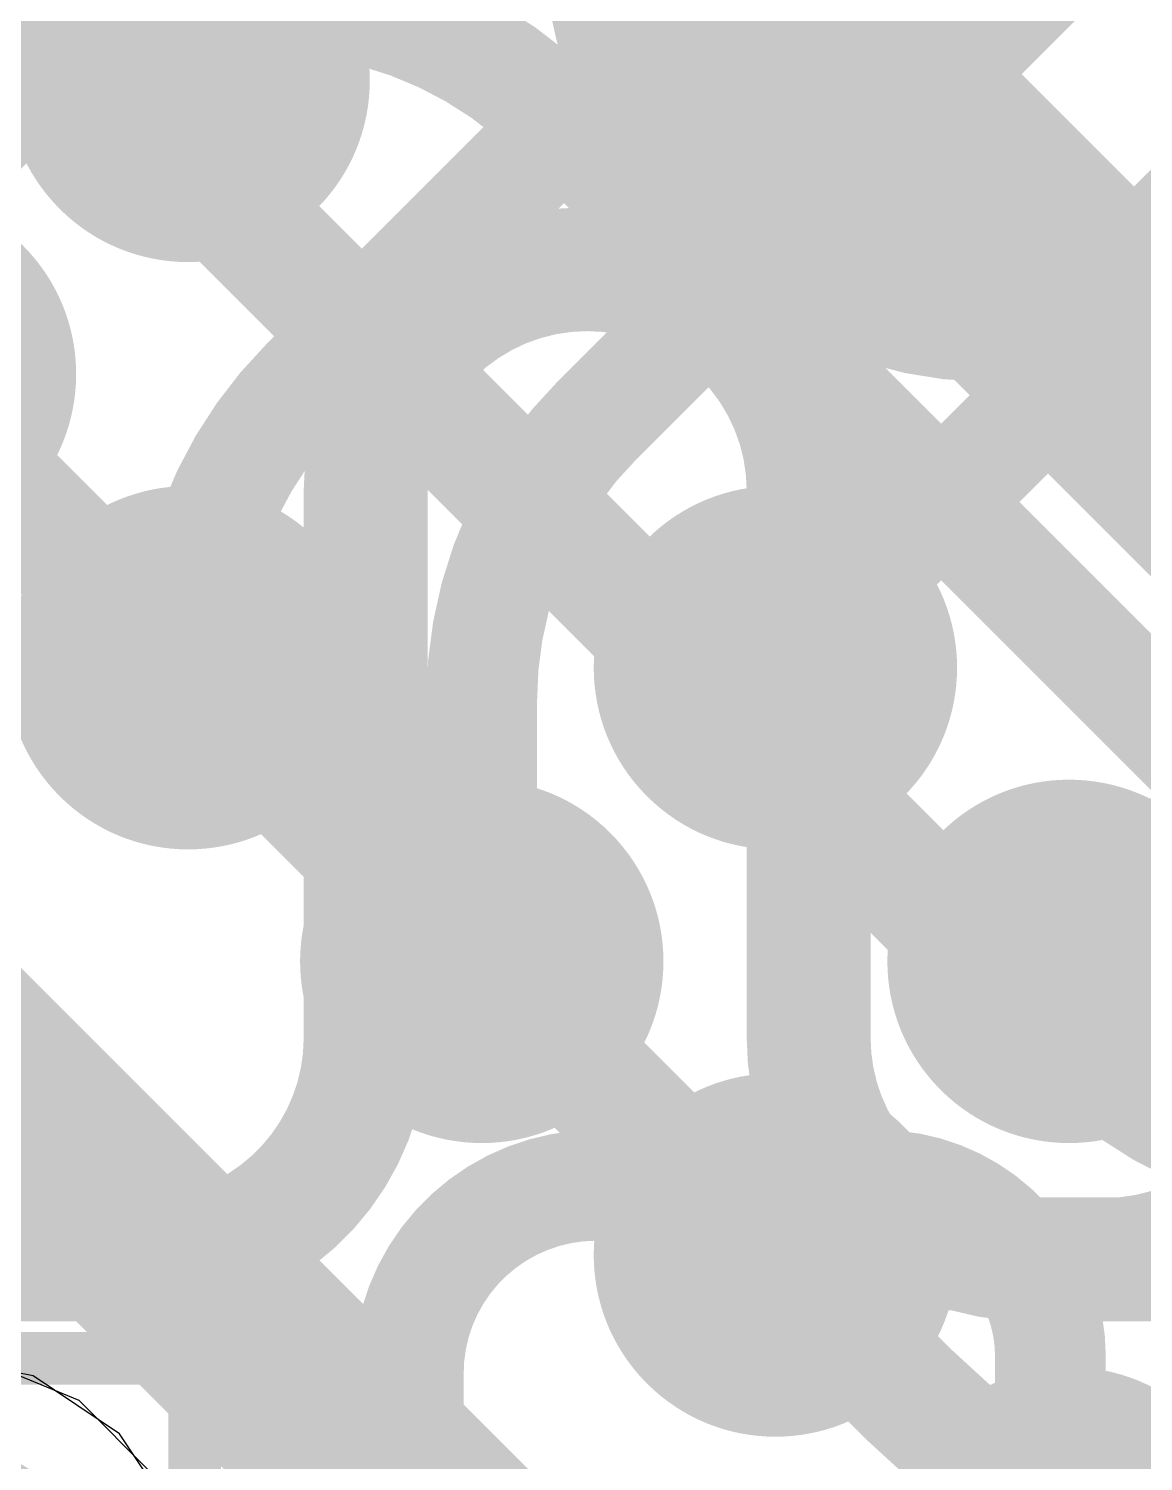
# Model space of a CAD drawing. Header units: inches. Extents: x -6 to 284, y -12 to 154.
# Drawn here: x 62.315 to 63.389, y 9.35 to 10.73 of the extents above; entities that cross this region are included whole.
import ezdxf

# ---------------------------------------------------------------- set-up
doc = ezdxf.new("R2010")
doc.units = ezdxf.units.IN
for name, color, linetype in [('Bottom Layer', 5, 'Continuous'), ('Drill Drawing', 1, 'Continuous'), ('GND-1', 16, 'Continuous'), ('GND-2', 90, 'Continuous'), ('GND-3', 216, 'Continuous'), ('GND-4', 54, 'Continuous'), ('PWR-1', 156, 'Continuous'), ('PWR-2', 130, 'Continuous'), ('Signal L1', 76, 'Continuous'), ('Signal L2', 6, 'Continuous'), ('Top Layer', 1, 'Continuous'), ('Top Overlay', 2, 'Continuous'), ('Top Paste', 8, 'Continuous'), ('Top Solder', 216, 'Continuous')]:
    doc.layers.add(name, color=color, linetype=linetype)

# ---------------------------------------------------------------- blocks, each defined once
blk = doc.blocks.new('BGA_565_15_5_14_4__132')
at = {"layer": 'Top Layer'}
h = blk.add_hatch(color=1, dxfattribs=at)
edge = h.paths.add_edge_path()
edge.add_arc((-7.00000124, 5.59999896), 0.12499848, 0, 360)
h = blk.add_hatch(color=1, dxfattribs=at)
edge = h.paths.add_edge_path()
edge.add_arc((-7.400000439999999, 5.19999976), 0.12499848, 0, 360)
h = blk.add_hatch(color=1, dxfattribs=at)
edge = h.paths.add_edge_path()
edge.add_arc((-7.00000124, 5.19999976), 0.12499848, 0, 360)
h = blk.add_hatch(color=1, dxfattribs=at)
edge = h.paths.add_edge_path()
edge.add_arc((-7.400000439999999, 4.800000559999999), 0.12499848, 0, 360)
h = blk.add_hatch(color=1, dxfattribs=at)
edge = h.paths.add_edge_path()
edge.add_arc((-7.00000124, 4.800000559999999), 0.12499848, 0, 360)
h = blk.add_hatch(color=1, dxfattribs=at)
edge = h.paths.add_edge_path()
edge.add_arc((-7.00000124, 4.39999882), 0.12499848, 0, 360)
h = blk.add_hatch(color=1, dxfattribs=at)
edge = h.paths.add_edge_path()
edge.add_arc((-7.400000439999999, 3.99999962), 0.12499848, 0, 360)
at = {"layer": 'Top Paste'}
h = blk.add_hatch(color=8, dxfattribs=at)
edge = h.paths.add_edge_path()
edge.add_arc((-7.00000124, 5.59999896), 0.12499848, 0, 360)
h = blk.add_hatch(color=8, dxfattribs=at)
edge = h.paths.add_edge_path()
edge.add_arc((-7.400000439999999, 5.19999976), 0.12499848, 0, 360)
h = blk.add_hatch(color=8, dxfattribs=at)
edge = h.paths.add_edge_path()
edge.add_arc((-7.00000124, 5.19999976), 0.12499848, 0, 360)
h = blk.add_hatch(color=8, dxfattribs=at)
edge = h.paths.add_edge_path()
edge.add_arc((-7.400000439999999, 4.800000559999999), 0.12499848, 0, 360)
h = blk.add_hatch(color=8, dxfattribs=at)
edge = h.paths.add_edge_path()
edge.add_arc((-7.00000124, 4.800000559999999), 0.12499848, 0, 360)
h = blk.add_hatch(color=8, dxfattribs=at)
edge = h.paths.add_edge_path()
edge.add_arc((-7.00000124, 4.39999882), 0.12499848, 0, 360)
h = blk.add_hatch(color=8, dxfattribs=at)
edge = h.paths.add_edge_path()
edge.add_arc((-7.400000439999999, 3.99999962), 0.12499848, 0, 360)
at = {"layer": 'Top Solder'}
h = blk.add_hatch(color=216, dxfattribs=at)
edge = h.paths.add_edge_path()
edge.add_arc((-7.00000124, 5.59999896), 0.17499838, 0, 360)
h = blk.add_hatch(color=216, dxfattribs=at)
edge = h.paths.add_edge_path()
edge.add_arc((-7.400000439999999, 5.19999976), 0.17499838, 0, 360)
h = blk.add_hatch(color=216, dxfattribs=at)
edge = h.paths.add_edge_path()
edge.add_arc((-7.00000124, 5.19999976), 0.17499838, 0, 360)
h = blk.add_hatch(color=216, dxfattribs=at)
edge = h.paths.add_edge_path()
edge.add_arc((-6.174999079999999, 4.87499914), 0.17499838, 0, 360)
h = blk.add_hatch(color=216, dxfattribs=at)
edge = h.paths.add_edge_path()
edge.add_arc((-7.400000439999999, 4.800000559999999), 0.17499838, 0, 360)
h = blk.add_hatch(color=216, dxfattribs=at)
edge = h.paths.add_edge_path()
edge.add_arc((-7.00000124, 4.800000559999999), 0.17499838, 0, 360)
h = blk.add_hatch(color=216, dxfattribs=at)
edge = h.paths.add_edge_path()
edge.add_arc((-7.00000124, 4.39999882), 0.17499838, 0, 360)
h = blk.add_hatch(color=216, dxfattribs=at)
edge = h.paths.add_edge_path()
edge.add_arc((-7.400000439999999, 3.99999962), 0.17499838, 0, 360)
h = blk.add_hatch(color=216, dxfattribs=at)
edge = h.paths.add_edge_path()
edge.add_arc((-7.00000124, 3.99999962), 0.17499838, 0, 360)
at = {"layer": 'Top Overlay'}
blk.add_lwpolyline([(-7.845000819999999, 3.67080292, 0.254, 0.254, 0), (-7.845000819999999, 7.295799479999999, 0.254, 0.254, 0)], format="xyseb", dxfattribs=at)

msp = doc.modelspace()

# ---------------------------------------------------------------- linework, layer by layer
at = {"layer": 'Bottom Layer'}
for points in [[(62.28885941999999, 10.6513884, 0.10668, 0.10668, -0.199936753162103), (62.54762954, 10.75891422, 0.10668, 0.10668, 0)], [(62.54762954, 10.75891422, 0.10668, 0.10668, -0.1994754148631268), (62.82517534, 10.64321468, 0.10668, 0.10668, 0)], [(61.34446201999999, 9.706990999999999, 0.10668, 0.10668, 0), (62.28885941999999, 10.6513884, 0.10668, 0.10668, 0)], [(62.82517279999999, 10.64321214, 0.10668, 0.10668, 0), (62.82598306, 10.64240442, 0.10668, 0.10668, 0)], [(62.82598306, 10.64240442, 0.10668, 0.10668, 0), (62.88561718, 10.58277792, 0.10668, 0.10668, 0)], [(62.88561718, 10.58278046, 0.10668, 0.10668, 0), (63.47280676, 9.995601039999999, 0.10668, 0.10668, 0)], [(62.68099985999999, 9.43368954, 0.10668, 0.10668, -0.4158902559653724), (62.86213487999999, 9.61586342, 0.10668, 0.10668, 0)], [(62.86213741999999, 9.61586342, 0.10668, 0.10668, 0), (63.13443811999999, 9.61586342, 0.10668, 0.10668, 0)], [(63.13443811999999, 9.61586342, 0.10668, 0.10668, -0.4142135623730951), (63.29953811999999, 9.45076342, 0.10668, 0.10668, 0)], [(63.29953811999999, 9.32474894, 0.10668, 0.10668, 0), (63.29953811999999, 9.45076342, 0.10668, 0.10668, 0)], [(62.68099985999999, 8.73562134, 0.10668, 0.10668, 0), (62.68099985999999, 9.43368954, 0.10668, 0.10668, 0)], [(63.62973812, 9.32474894, 0.10668, 0.10668, -0.9999999999999999), (63.29953811999999, 9.32474894, 0.10668, 0.10668, 0)]]:
    msp.add_lwpolyline(points, format="xyseb", dxfattribs=at)
for points in [[(62.52095953999999, 10.75891422, 0.05333999999999999, 0.05333999999999999, 1), (62.57429954000001, 10.75891422, 0.05333999999999999, 0.05333999999999999, 1)], [(62.52095953999999, 10.75891422, 0.05333999999999999, 0.05333999999999999, 1), (62.57429954000001, 10.75891422, 0.05333999999999999, 0.05333999999999999, 1)], [(62.26218942, 10.6513884, 0.05333999999999999, 0.05333999999999999, 1), (62.31552942, 10.6513884, 0.05333999999999999, 0.05333999999999999, 1)], [(62.26218942, 10.6513884, 0.05333999999999999, 0.05333999999999999, 1), (62.31552942, 10.6513884, 0.05333999999999999, 0.05333999999999999, 1)], [(62.7985028, 10.64321214, 0.05333999999999999, 0.05333999999999999, 1), (62.8518428, 10.64321214, 0.05333999999999999, 0.05333999999999999, 1)], [(62.79850533999999, 10.64321468, 0.05333999999999999, 0.05333999999999999, 1), (62.85184534, 10.64321468, 0.05333999999999999, 0.05333999999999999, 1)], [(62.79931305999999, 10.64240442, 0.05333999999999999, 0.05333999999999999, 1), (62.85265305999999, 10.64240442, 0.05333999999999999, 0.05333999999999999, 1)], [(62.79931305999999, 10.64240442, 0.05333999999999999, 0.05333999999999999, 1), (62.85265305999999, 10.64240442, 0.05333999999999999, 0.05333999999999999, 1)], [(62.85894718, 10.58278046, 0.05333999999999999, 0.05333999999999999, 1), (62.91228718, 10.58278046, 0.05333999999999999, 0.05333999999999999, 1)], [(62.85894718, 10.58277792, 0.05333999999999999, 0.05333999999999999, 1), (62.91228718, 10.58277792, 0.05333999999999999, 0.05333999999999999, 1)], [(62.83546488, 9.61586342, 0.05333999999999999, 0.05333999999999999, 1), (62.88880488, 9.61586342, 0.05333999999999999, 0.05333999999999999, 1)], [(62.83546741999999, 9.61586342, 0.05333999999999999, 0.05333999999999999, 1), (62.88880742, 9.61586342, 0.05333999999999999, 0.05333999999999999, 1)], [(63.10776812, 9.61586342, 0.05333999999999999, 0.05333999999999999, 1), (63.16110812, 9.61586342, 0.05333999999999999, 0.05333999999999999, 1)], [(63.10776812, 9.61586342, 0.05333999999999999, 0.05333999999999999, 1), (63.16110812, 9.61586342, 0.05333999999999999, 0.05333999999999999, 1)], [(63.27286812, 9.45076342, 0.05333999999999999, 0.05333999999999999, 1), (63.32620812, 9.45076342, 0.05333999999999999, 0.05333999999999999, 1)], [(63.27286812, 9.45076342, 0.05333999999999999, 0.05333999999999999, 1), (63.32620812, 9.45076342, 0.05333999999999999, 0.05333999999999999, 1)], [(62.65432986, 9.43368954, 0.05333999999999999, 0.05333999999999999, 1), (62.70766986, 9.43368954, 0.05333999999999999, 0.05333999999999999, 1)], [(62.65432986, 9.43368954, 0.05333999999999999, 0.05333999999999999, 1), (62.70766986, 9.43368954, 0.05333999999999999, 0.05333999999999999, 1)], [(63.27286812, 9.32474894, 0.05333999999999999, 0.05333999999999999, 1), (63.32620812, 9.32474894, 0.05333999999999999, 0.05333999999999999, 1)], [(63.27286812, 9.32474894, 0.05333999999999999, 0.05333999999999999, 1), (63.32620812, 9.32474894, 0.05333999999999999, 0.05333999999999999, 1)]]:
    msp.add_lwpolyline(points, format="xyseb", close=True, dxfattribs=at)
at = {"layer": 'Drill Drawing'}
for points in [[(61.96735638, 9.44922164, 0.0508, 0.0508, 0), (62.47535637999999, 9.44922164, 0.0508, 0.0508, 0)], [(62.47535637999999, 8.94122164, 0.0508, 0.0508, 0), (62.47535637999999, 9.44922164, 0.0508, 0.0508, 0)]]:
    msp.add_lwpolyline(points, format="xyseb", dxfattribs=at)
msp.add_lwpolyline([(62.46265637999999, 9.44922164, 0.0254, 0.0254, 1), (62.48805638, 9.44922164, 0.0254, 0.0254, 1)], format="xyseb", close=True, dxfattribs=at)
msp.add_lwpolyline([(62.46265637999999, 9.44922164, 0.0254, 0.0254, 1), (62.48805638, 9.44922164, 0.0254, 0.0254, 1)], format="xyseb", close=True, dxfattribs=at)
at = {"layer": 'GND-1'}
for p, q in [((62.36387577999999, 9.40851814), (62.271402, 9.44682134)), ((62.43465287999999, 9.33774104), (62.36387577999999, 9.40851814))]:
    msp.add_line(p, q, dxfattribs=at)
at = {"layer": 'GND-2'}
for p, q in [((62.36387577999999, 9.40851814), (62.271402, 9.44682134)), ((62.43465287999999, 9.33774104), (62.36387577999999, 9.40851814))]:
    msp.add_line(p, q, dxfattribs=at)
at = {"layer": 'GND-3'}
for p, q in [((62.36387577999999, 9.40851814), (62.271402, 9.44682134)), ((62.43465287999999, 9.33774104), (62.36387577999999, 9.40851814))]:
    msp.add_line(p, q, dxfattribs=at)
at = {"layer": 'GND-4'}
for p, q in [((62.36387577999999, 9.40851814), (62.271402, 9.44682134)), ((62.43465287999999, 9.33774104), (62.36387577999999, 9.40851814))]:
    msp.add_line(p, q, dxfattribs=at)
at = {"layer": 'PWR-1'}
for p, q in [((62.31952484, 9.43222396), (62.22135638, 9.45175148)), ((62.40275048, 9.376615739999998), (62.31952484, 9.43222396)), ((62.4583587, 9.2933901), (62.40275048, 9.376615739999998))]:
    msp.add_line(p, q, dxfattribs=at)
at = {"layer": 'PWR-2'}
for p, q in [((62.31952484, 9.43222396), (62.22135638, 9.45175148)), ((62.40275048, 9.376615739999998), (62.31952484, 9.43222396)), ((62.4583587, 9.2933901), (62.40275048, 9.376615739999998))]:
    msp.add_line(p, q, dxfattribs=at)
at = {"layer": 'Signal L1'}
for points in [[(63.40536213999999, 10.5188512, 0.11938, 0.11938, 0), (63.82877251999999, 10.94226158, 0.11938, 0.11938, 0)], [(62.41697447999999, 10.65277016, 0.11938, 0.11938, -0.1984789519393179), (62.30345172, 10.9274864, 0.11938, 0.11938, 0)], [(62.96877423999999, 10.5833545, 0.11938, 0.11938, -0.200465310885446), (62.87005206, 10.82182494, 0.11938, 0.11938, 0)], [(62.41720562, 10.65253902, 0.11938, 0.11938, -0.0002101898057801017), (62.41697447999999, 10.65277016, 0.11938, 0.11938, 0)], [(62.41720562, 10.65253902, 0.11938, 0.11938, 0), (62.41743168, 10.65231296, 0.11938, 0.11938, 0)], [(62.41743168, 10.65231042, 0.11938, 0.11938, -0.0002067643016665121), (62.41720562, 10.65253902, 0.11938, 0.11938, 0)], [(62.41743168, 10.65231296, 0.11938, 0.11938, 0), (62.53224476, 10.53749988, 0.11938, 0.11938, 0)], [(62.96877423999999, 10.5833545, 0.11938, 0.11938, 0), (63.00580743999999, 10.54632384, 0.11938, 0.11938, 0)], [(63.23467922, 10.44961334, 0.11938, 0.11938, -0.1947337877587201), (63.00580743999999, 10.54632638, 0.11938, 0.11938, 0)], [(62.53224476, 10.53749988, 0.11938, 0.11938, 0), (62.80014363999999, 10.26960354, 0.11938, 0.11938, 0)], [(63.40394989999999, 10.51741864, 0.11938, 0.11938, -0.2040619537482311), (63.23467668, 10.44960572, 0.11938, 0.11938, 0)], [(62.13020339999999, 10.44730194, 0.11938, 0.11938, 0), (62.61830504, 9.959220619999998, 0.11938, 0.11938, 0)], [(62.80014363999999, 10.26960354, 0.11938, 0.11938, 0), (63.27232964, 9.797414999999999, 0.11938, 0.11938, 0)], [(62.6183025, 9.959223159999999, 0.11938, 0.11938, 0), (63.16243146, 9.41509166, 0.11938, 0.11938, 0)], [(63.27232964, 9.797414999999999, 0.11938, 0.11938, 0), (63.27313481999999, 9.796602199999999, 0.11938, 0.11938, 0)], [(63.73720805999999, 9.60438516, 0.11938, 0.11938, -0.1989132512026903), (63.27313736, 9.79660474, 0.11938, 0.11938, 0)], [(62.24569466, 9.6548575, 0.11938, 0.11938, -0.1994789956557609), (62.50783535999999, 9.54683892, 0.11938, 0.11938, 0)], [(62.50783535999999, 9.54683892, 0.11938, 0.11938, 0), (62.62915337999999, 9.42551582, 0.11938, 0.11938, 0)], [(62.62915337999999, 9.42551582, 0.11938, 0.11938, 0), (63.44891551999999, 8.60575368, 0.11938, 0.11938, 0)], [(63.16243146, 9.41509166, 0.11938, 0.11938, 0), (63.16309186, 9.41442872, 0.11938, 0.11938, 0)], [(63.59011412, 9.237553279999998, 0.11938, 0.11938, -0.1989145536119344), (63.16309186, 9.41442872, 0.11938, 0.11938, 0)]]:
    msp.add_lwpolyline(points, format="xyseb", dxfattribs=at)
for points in [[(62.38712947999999, 10.65277016, 0.05969, 0.05969, 1), (62.44681948, 10.65277016, 0.05969, 0.05969, 1)], [(62.38712947999999, 10.65277016, 0.05969, 0.05969, 1), (62.44681948, 10.65277016, 0.05969, 0.05969, 1)], [(62.38736062, 10.65253902, 0.05969, 0.05969, 1), (62.44705061999999, 10.65253902, 0.05969, 0.05969, 1)], [(62.38736062, 10.65253902, 0.05969, 0.05969, 1), (62.44705061999999, 10.65253902, 0.05969, 0.05969, 1)], [(62.38736062, 10.65253902, 0.05969, 0.05969, 1), (62.44705061999999, 10.65253902, 0.05969, 0.05969, 1)], [(62.38758668, 10.65231296, 0.05969, 0.05969, 1), (62.44727667999999, 10.65231296, 0.05969, 0.05969, 1)], [(62.38758668, 10.65231296, 0.05969, 0.05969, 1), (62.44727667999999, 10.65231296, 0.05969, 0.05969, 1)], [(62.38758668, 10.65231042, 0.05969, 0.05969, 1), (62.44727667999999, 10.65231042, 0.05969, 0.05969, 1)], [(62.93892923999999, 10.5833545, 0.05969, 0.05969, 1), (62.99861923999999, 10.5833545, 0.05969, 0.05969, 1)], [(62.93892923999999, 10.5833545, 0.05969, 0.05969, 1), (62.99861923999999, 10.5833545, 0.05969, 0.05969, 1)], [(62.97596244, 10.54632638, 0.05969, 0.05969, 1), (63.03565244, 10.54632638, 0.05969, 0.05969, 1)], [(62.97596244, 10.54632384, 0.05969, 0.05969, 1), (63.03565244, 10.54632384, 0.05969, 0.05969, 1)], [(62.50239976, 10.53749988, 0.05969, 0.05969, 1), (62.56208976, 10.53749988, 0.05969, 0.05969, 1)], [(62.50239976, 10.53749988, 0.05969, 0.05969, 1), (62.56208976, 10.53749988, 0.05969, 0.05969, 1)], [(63.3741049, 10.51741864, 0.05969, 0.05969, 1), (63.4337949, 10.51741864, 0.05969, 0.05969, 1)], [(63.37551714, 10.5188512, 0.05969, 0.05969, 1), (63.43520714, 10.5188512, 0.05969, 0.05969, 1)], [(63.20483167999999, 10.44960572, 0.05969, 0.05969, 1), (63.26452168, 10.44960572, 0.05969, 0.05969, 1)], [(63.20483422, 10.44961334, 0.05969, 0.05969, 1), (63.26452421999999, 10.44961334, 0.05969, 0.05969, 1)], [(62.77029864, 10.26960354, 0.05969, 0.05969, 1), (62.82998864, 10.26960354, 0.05969, 0.05969, 1)], [(62.77029864, 10.26960354, 0.05969, 0.05969, 1), (62.82998864, 10.26960354, 0.05969, 0.05969, 1)], [(62.5884575, 9.959223159999999, 0.05969, 0.05969, 1), (62.64814749999999, 9.959223159999999, 0.05969, 0.05969, 1)], [(62.58846003999999, 9.959220619999998, 0.05969, 0.05969, 1), (62.64815003999999, 9.959220619999998, 0.05969, 0.05969, 1)], [(63.24248463999999, 9.797414999999999, 0.05969, 0.05969, 1), (63.30217464, 9.797414999999999, 0.05969, 0.05969, 1)], [(63.24248463999999, 9.797414999999999, 0.05969, 0.05969, 1), (63.30217464, 9.797414999999999, 0.05969, 0.05969, 1)], [(63.24328981999999, 9.796602199999999, 0.05969, 0.05969, 1), (63.30297982, 9.796602199999999, 0.05969, 0.05969, 1)], [(63.24329236, 9.79660474, 0.05969, 0.05969, 1), (63.30298235999999, 9.79660474, 0.05969, 0.05969, 1)], [(62.47799035999999, 9.54683892, 0.05969, 0.05969, 1), (62.53768035999999, 9.54683892, 0.05969, 0.05969, 1)], [(62.47799035999999, 9.54683892, 0.05969, 0.05969, 1), (62.53768035999999, 9.54683892, 0.05969, 0.05969, 1)], [(62.59930838, 9.42551582, 0.05969, 0.05969, 1), (62.65899837999999, 9.42551582, 0.05969, 0.05969, 1)], [(62.59930838, 9.42551582, 0.05969, 0.05969, 1), (62.65899837999999, 9.42551582, 0.05969, 0.05969, 1)], [(63.13258646, 9.41509166, 0.05969, 0.05969, 1), (63.19227646, 9.41509166, 0.05969, 0.05969, 1)], [(63.13258646, 9.41509166, 0.05969, 0.05969, 1), (63.19227646, 9.41509166, 0.05969, 0.05969, 1)], [(63.13324685999999, 9.41442872, 0.05969, 0.05969, 1), (63.19293686, 9.41442872, 0.05969, 0.05969, 1)], [(63.13324685999999, 9.41442872, 0.05969, 0.05969, 1), (63.19293686, 9.41442872, 0.05969, 0.05969, 1)]]:
    msp.add_lwpolyline(points, format="xyseb", close=True, dxfattribs=at)
at = {"layer": 'Signal L2'}
for points in [[(62.63993314, 10.28491466, 0.11938, 0.11938, -0.9999999999999999), (63.06665313999999, 10.28491466, 0.11938, 0.11938, 0)], [(62.63993314, 9.75781894, 0.11938, 0.11938, 0), (62.63993314, 10.28491466, 0.11938, 0.11938, 0)], [(63.06665313999999, 9.75781894, 0.11938, 0.11938, 0), (63.06665313999999, 10.28491466, 0.11938, 0.11938, 0)], [(62.63993314, 9.75781894, 0.11938, 0.11938, -0.4142135623730951), (62.42657314, 9.544458939999998, 0.11938, 0.11938, 0)], [(63.28001313999999, 9.544458939999998, 0.11938, 0.11938, -0.4142135623730951), (63.06665313999999, 9.75781894, 0.11938, 0.11938, 0)], [(62.20491496, 9.544458939999998, 0.11938, 0.11938, 0), (62.42657314, 9.544458939999998, 0.11938, 0.11938, 0)], [(63.28001313999999, 9.544458939999998, 0.11938, 0.11938, 0), (63.56789673999999, 9.544458939999998, 0.11938, 0.11938, 0)]]:
    msp.add_lwpolyline(points, format="xyseb", dxfattribs=at)
for points in [[(62.61008813999999, 10.28491466, 0.05969, 0.05969, 1), (62.66977813999999, 10.28491466, 0.05969, 0.05969, 1)], [(62.61008813999999, 10.28491466, 0.05969, 0.05969, 1), (62.66977813999999, 10.28491466, 0.05969, 0.05969, 1)], [(63.03680813999999, 10.28491466, 0.05969, 0.05969, 1), (63.09649814, 10.28491466, 0.05969, 0.05969, 1)], [(63.03680813999999, 10.28491466, 0.05969, 0.05969, 1), (63.09649814, 10.28491466, 0.05969, 0.05969, 1)], [(62.61008813999999, 9.75781894, 0.05969, 0.05969, 1), (62.66977813999999, 9.75781894, 0.05969, 0.05969, 1)], [(62.61008813999999, 9.75781894, 0.05969, 0.05969, 1), (62.66977813999999, 9.75781894, 0.05969, 0.05969, 1)], [(63.03680813999999, 9.75781894, 0.05969, 0.05969, 1), (63.09649814, 9.75781894, 0.05969, 0.05969, 1)], [(63.03680813999999, 9.75781894, 0.05969, 0.05969, 1), (63.09649814, 9.75781894, 0.05969, 0.05969, 1)], [(62.39672814, 9.544458939999998, 0.05969, 0.05969, 1), (62.45641814, 9.544458939999998, 0.05969, 0.05969, 1)], [(62.39672814, 9.544458939999998, 0.05969, 0.05969, 1), (62.45641814, 9.544458939999998, 0.05969, 0.05969, 1)], [(63.25016813999999, 9.544458939999998, 0.05969, 0.05969, 1), (63.30985814, 9.544458939999998, 0.05969, 0.05969, 1)], [(63.25016813999999, 9.544458939999998, 0.05969, 0.05969, 1), (63.30985814, 9.544458939999998, 0.05969, 0.05969, 1)]]:
    msp.add_lwpolyline(points, format="xyseb", close=True, dxfattribs=at)
at = {"layer": 'Top Layer'}
for points in [[(62.8633744, 10.35323558, 0.10668, 0.10668, 0), (63.89329359999999, 11.38315478, 0.10668, 0.10668, 0)], [(62.58268661999999, 10.38902418, 0.10668, 0.10668, 0), (63.36316004, 11.1694976, 0.10668, 0.10668, 0)], [(62.49699463999999, 10.67982878, 0.08889999999999999, 0.08889999999999999, 0), (62.80057798, 10.97777586, 0.08889999999999999, 0.08889999999999999, 0)], [(62.4689378, 10.68009294, 0.08889999999999999, 0.08889999999999999, 0), (62.49699463999999, 10.67982878, 0.08889999999999999, 0.08889999999999999, 0)], [(63.03462628, 10.11440446, 0.10668, 0.10668, 0), (63.47732288, 10.55710106, 0.10668, 0.10668, 0)], [(62.48336246, 10.2192709, 0.10668, 0.10668, -0.1287026250451893), (62.58268661999999, 10.38902418, 0.10668, 0.10668, 0)], [(62.75178203999999, 10.08382794, 0.10668, 0.10668, -0.198912367379658), (62.8633744, 10.35323558, 0.10668, 0.10668, 0)], [(61.70258678, 10.28693904, 0.2032, 0.2032, 0), (62.89595244, 9.09357338, 0.2032, 0.2032, 0)], [(63.31746543999999, 9.83470728, 0.10668, 0.10668, 0), (63.71223731999999, 10.22947916, 0.10668, 0.10668, 0)], [(62.4689378, 10.11440954, 0.10668, 0.10668, -0.06845720076540361), (62.48336246, 10.2192709, 0.10668, 0.10668, 0)], [(62.75178203999999, 9.8315653, 0.10668, 0.10668, 0), (62.75178203999999, 10.08382794, 0.10668, 0.10668, 0)], [(63.5407924, 9.6336485, 0.10668, 0.10668, -0.1986652298961061), (63.33548927999999, 9.548723599999999, 0.10668, 0.10668, 0)], [(63.03462373999999, 9.548723599999999, 0.10668, 0.10668, 0), (63.33548927999999, 9.548723599999999, 0.10668, 0.10668, 0)], [(63.14660218, 9.09502626, 0.1778, 0.1778, 0), (63.31746543999999, 9.2658819, 0.1778, 0.1778, 0)]]:
    msp.add_lwpolyline(points, format="xyseb", dxfattribs=at)
for points in [[(62.44671279999999, 10.68009294, 0.04445, 0.04445, 1), (62.49116279999999, 10.68009294, 0.04445, 0.04445, 1)], [(62.47476964, 10.67982878, 0.04445, 0.04445, 1), (62.51921964, 10.67982878, 0.04445, 0.04445, 1)], [(62.47476964, 10.67982878, 0.04445, 0.04445, 1), (62.51921964, 10.67982878, 0.04445, 0.04445, 1)], [(62.55601662, 10.38902418, 0.05333999999999999, 0.05333999999999999, 1), (62.60935662, 10.38902418, 0.05333999999999999, 0.05333999999999999, 1)], [(62.55601662, 10.38902418, 0.05333999999999999, 0.05333999999999999, 1), (62.60935662, 10.38902418, 0.05333999999999999, 0.05333999999999999, 1)], [(62.8367044, 10.35323558, 0.05333999999999999, 0.05333999999999999, 1), (62.89004439999999, 10.35323558, 0.05333999999999999, 0.05333999999999999, 1)], [(62.8367044, 10.35323558, 0.05333999999999999, 0.05333999999999999, 1), (62.89004439999999, 10.35323558, 0.05333999999999999, 0.05333999999999999, 1)], [(62.45669245999999, 10.2192709, 0.05333999999999999, 0.05333999999999999, 1), (62.51003246, 10.2192709, 0.05333999999999999, 0.05333999999999999, 1)], [(62.45669245999999, 10.2192709, 0.05333999999999999, 0.05333999999999999, 1), (62.51003246, 10.2192709, 0.05333999999999999, 0.05333999999999999, 1)], [(62.4422678, 10.11440954, 0.05333999999999999, 0.05333999999999999, 1), (62.49560779999999, 10.11440954, 0.05333999999999999, 0.05333999999999999, 1)], [(63.00795627999999, 10.11440446, 0.05333999999999999, 0.05333999999999999, 1), (63.06129627999999, 10.11440446, 0.05333999999999999, 0.05333999999999999, 1)], [(62.72511204, 10.08382794, 0.05333999999999999, 0.05333999999999999, 1), (62.77845204, 10.08382794, 0.05333999999999999, 0.05333999999999999, 1)], [(62.72511204, 10.08382794, 0.05333999999999999, 0.05333999999999999, 1), (62.77845204, 10.08382794, 0.05333999999999999, 0.05333999999999999, 1)], [(62.72511204, 9.8315653, 0.05333999999999999, 0.05333999999999999, 1), (62.77845204, 9.8315653, 0.05333999999999999, 0.05333999999999999, 1)], [(63.29079544, 9.83470728, 0.05333999999999999, 0.05333999999999999, 1), (63.34413544, 9.83470728, 0.05333999999999999, 0.05333999999999999, 1)], [(63.00795374, 9.548723599999999, 0.05333999999999999, 0.05333999999999999, 1), (63.06129374, 9.548723599999999, 0.05333999999999999, 0.05333999999999999, 1)], [(63.30881927999999, 9.548723599999999, 0.05333999999999999, 0.05333999999999999, 1), (63.36215928, 9.548723599999999, 0.05333999999999999, 0.05333999999999999, 1)], [(63.30881927999999, 9.548723599999999, 0.05333999999999999, 0.05333999999999999, 1), (63.36215928, 9.548723599999999, 0.05333999999999999, 0.05333999999999999, 1)], [(63.27301543999999, 9.2658819, 0.08889999999999999, 0.08889999999999999, 1), (63.36191544, 9.2658819, 0.08889999999999999, 0.08889999999999999, 1)]]:
    msp.add_lwpolyline(points, format="xyseb", close=True, dxfattribs=at)

# ---------------------------------------------------------------- block references
at = {"rotation": 225}
msp.add_blockref('BGA_565_15_5_14_4__132', (54.40792014, 8.2759296), dxfattribs=at)

doc.saveas('drawing.dxf')
